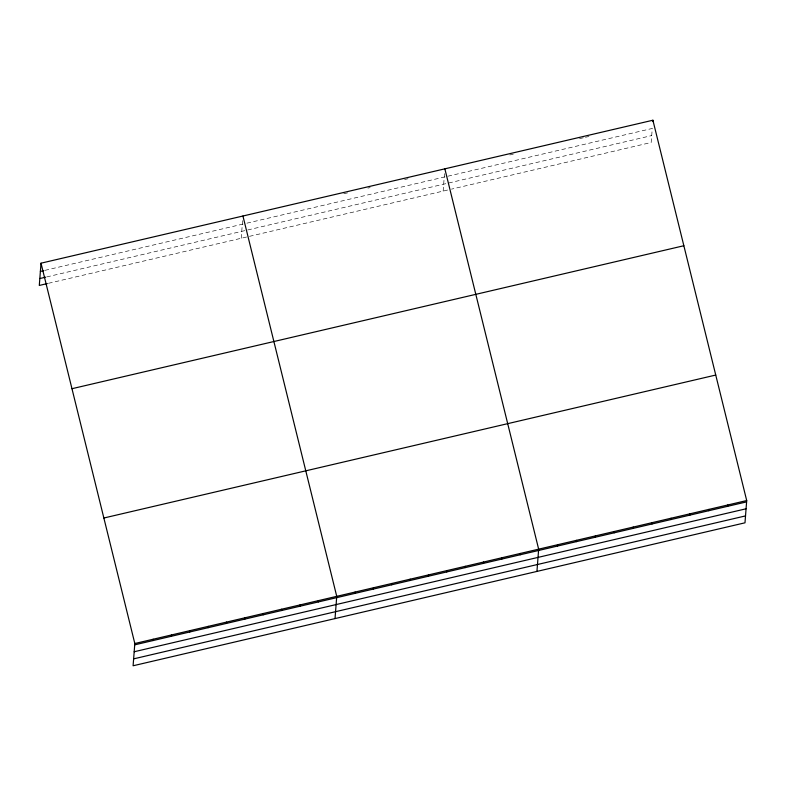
<?xml version="1.0" encoding="UTF-8"?>
<svg xmlns="http://www.w3.org/2000/svg" width="786" height="786" viewBox="0 0 786 786"><rect width="100%" height="100%" fill="white"/><g stroke="black" fill="none" stroke-linecap="round" stroke-linejoin="round"><path stroke-width="0.59" stroke-dasharray="3.93 2.95" d="M241.223 238.266L242.658 219.638M443.147 191.086L444.493 173.608M343.796 193.749L348.385 192.678M367.887 188.119L370.177 187.579M404.603 179.542L408.042 178.736M509.77 154.97L513.317 154.135M579.508 138.67L584.234 137.57M585.423 137.295L588.96 136.459M44.969 270.345L245.743 223.44M246.892 223.175L652.262 128.452L651.181 142.482L451.419 189.151M46.718 276.927L651.712 135.575M48.477 283.304L450.24 189.426"/><path stroke-width="1.18" d="M41.01 263.192L134.819 643.518L133.099 665.771L744.99 522.808L746.7 500.554L652.901 120.229L41.01 263.192L39.3 285.446L47.327 283.569M153.074 640.551L153.172 639.234M171.427 636.267L171.525 634.941M189.78 631.973L189.888 630.657M208.143 627.69L208.241 626.363M226.496 623.396L226.594 622.08M244.849 619.113L244.957 617.786M263.212 614.819L263.31 613.502M281.565 610.535L281.673 609.209M299.928 606.242L300.026 604.925M318.281 601.948L318.379 600.632M335.023 618.592L336.742 596.348L242.933 216.012M354.997 593.371L355.095 592.055M373.35 589.087L373.448 587.761M391.703 584.794L391.811 583.477M410.066 580.51L410.164 579.184M428.419 576.217L428.517 574.9M446.772 571.933L446.88 570.607M465.135 567.639L465.233 566.323M483.488 563.356L483.587 562.029M501.841 559.062L501.949 557.746M520.204 554.778L520.303 553.452M536.946 571.412L538.656 549.168L444.856 168.833M557.471 546.064L557.569 544.747M576.384 541.652L576.482 540.326M595.297 537.231L595.395 535.905M614.21 532.81L614.308 531.493M652.793 121.545L652.901 120.229M633.123 528.389L633.221 527.072M652.036 523.967L652.134 522.651M670.949 519.556L671.048 518.229M689.862 515.135L689.961 513.808M708.775 510.713L708.874 509.397M727.689 506.292L727.787 504.976M40.381 271.425L43.82 270.62M39.831 278.539L45.568 277.193M71.968 388.706L683.849 245.733M103.86 518.013L715.741 375.05M134.819 643.518L746.7 500.554M134.711 644.844L746.602 501.881M134.18 651.751L746.071 508.788M133.64 658.865L745.521 515.901"/></g></svg>
